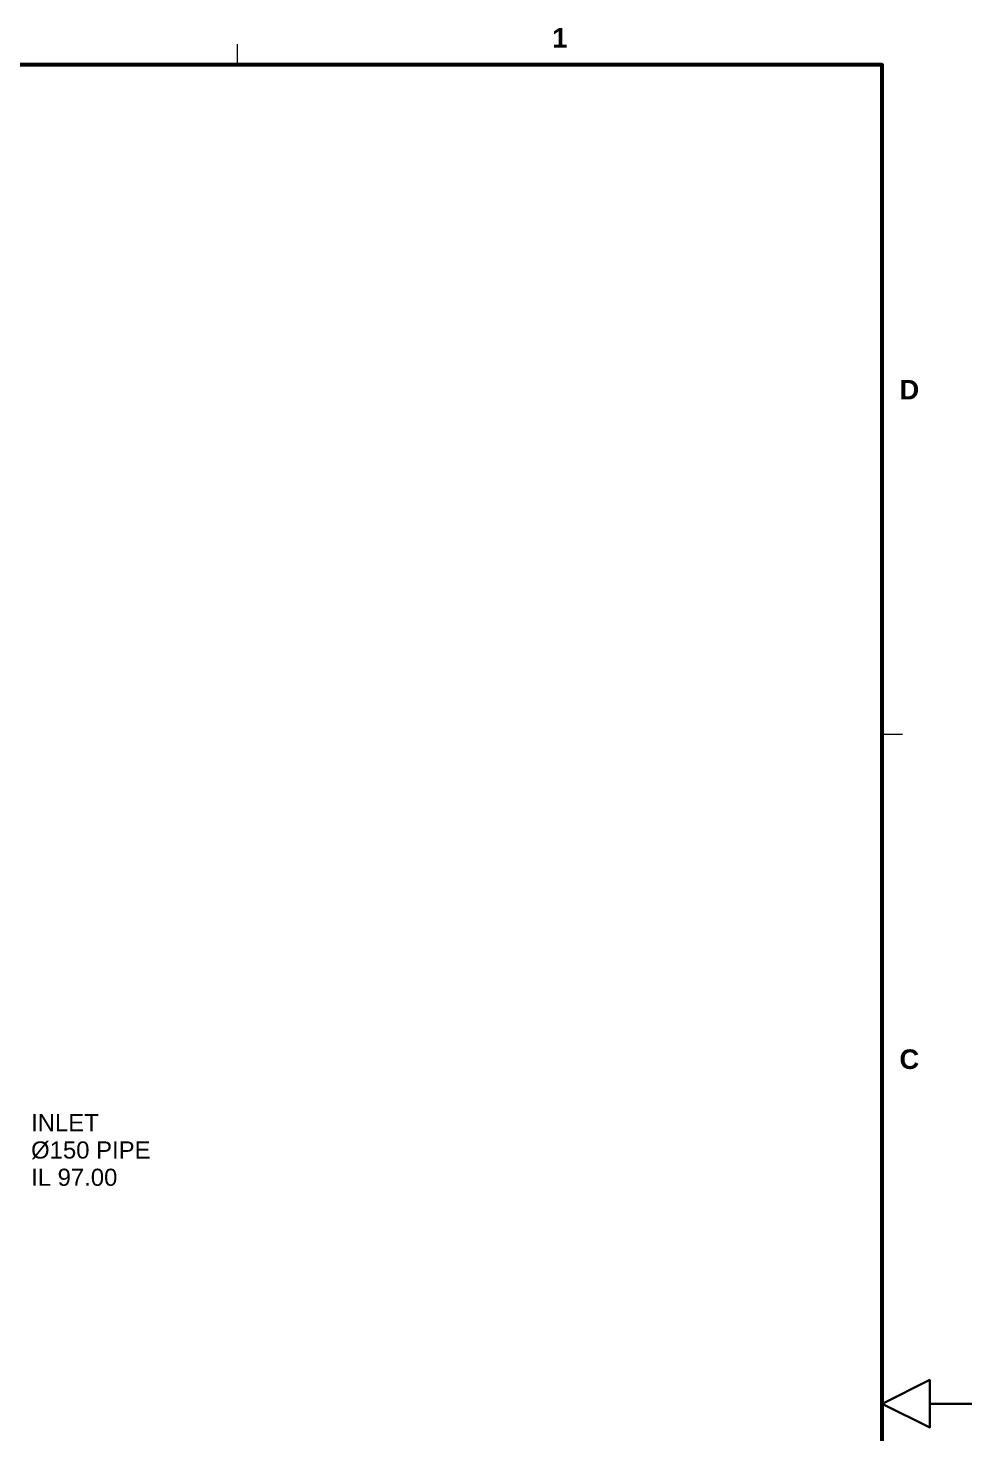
# Model space of a CAD drawing. Header units: millimetres. Extents: x 71 to 41929, y 71 to 131329.
# Drawn here: x 32166 to 41929, y 82348 to 96878 of the extents above; entities that cross this region are included whole.
import ezdxf
from ezdxf.enums import TextEntityAlignment as Align

# ---------------------------------------------------------------- set-up
doc = ezdxf.new("R2010")
doc.units = ezdxf.units.MM
doc.layers.add('ANNOTATIONS', color=7, linetype='Continuous')
doc.layers.add('FRAME', color=7, linetype='Continuous')
doc.styles.add('ARIAL', font='arial.ttf')
doc.styles.add('ARIAL_BOLD', font='arialbd.ttf')

msp = doc.modelspace()

# ---------------------------------------------------------------- linework, layer by layer
at = {"layer": 'FRAME', "lineweight": 20}
for p, q in [((34333.3, 96500), (34333.3, 96711.7)), ((41000, 89575), (41211.7, 89575)), ((41000, 82650), (41211.7, 82650))]:
    msp.add_line(p, q, dxfattribs=at)
at = {"layer": 'FRAME', "lineweight": 30}
msp.add_line((41929.4, 82650), (41282.2, 82650), dxfattribs=at)
at = {"layer": 'FRAME', "lineweight": 53}
msp.add_lwpolyline([(1000, 68800), (41000, 68800), (41000, 96500), (1000, 96500)], close=True, dxfattribs=at)

# ---------------------------------------------------------------- texts
at = {"layer": 'ANNOTATIONS', "style": 'ARIAL'}
for s, p in [('INLET', (32196.8, 85468.3)), ('Ø150 PIPE', (32196.8, 85186.1)), ('IL 97.00', (32196.8, 84903.9))]:
    msp.add_text(s, height=176.81, dxfattribs=at).set_placement(p)
at = {"layer": 'FRAME', "style": 'ARIAL_BOLD'}
for s, p in [('1', (37666.7, 96676.4)), ('D', (41282.2, 93037.5)), ('C', (41282.2, 86112.5))]:
    msp.add_text(s, height=202.1, dxfattribs=at).set_placement(p, align=Align.CENTER)

# ---------------------------------------------------------------- next in the draw order: wipeouts: each hides what was drawn before it
msp.add_wipeout([(41493.9, 82896.9), (41493.9, 82403.1), (41000, 82650)])

# ---------------------------------------------------------------- next in the draw order: linework, layer by layer
at = {"layer": 'FRAME', "lineweight": 30}
msp.add_lwpolyline([(41493.9, 82896.9), (41493.9, 82403.1), (41000, 82650)], close=True, dxfattribs=at)

doc.saveas('drawing.dxf')
